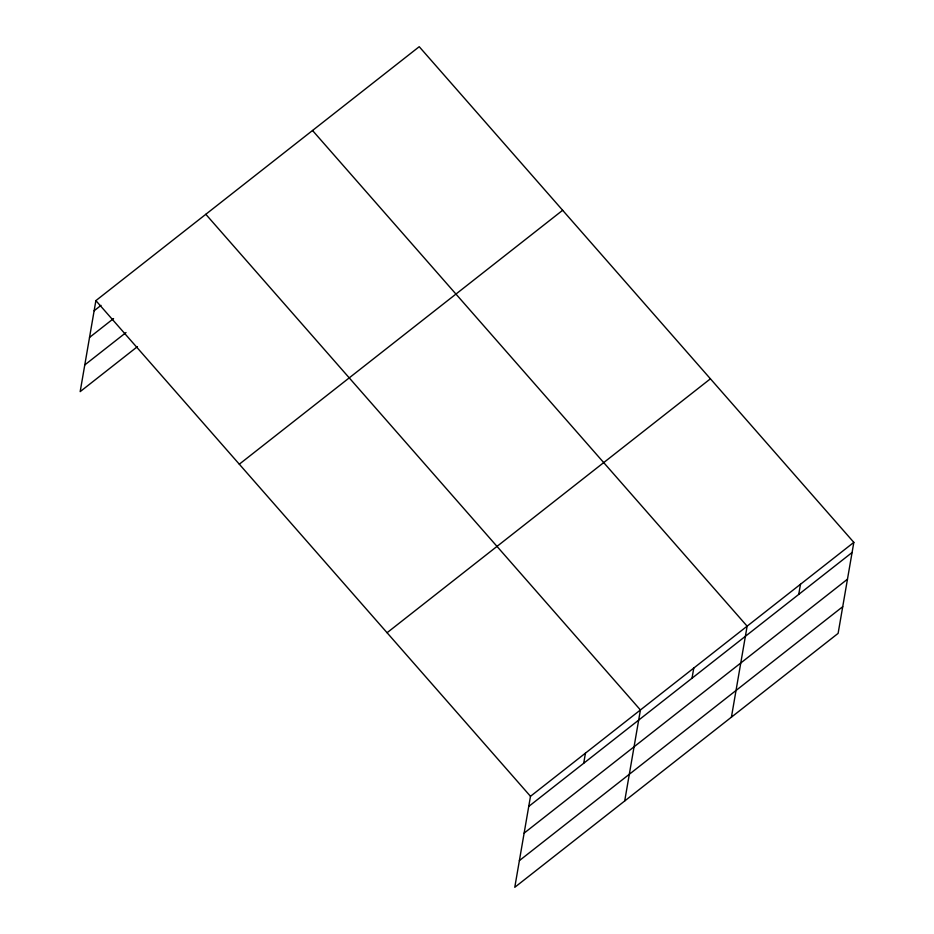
<?xml version="1.0" encoding="UTF-8"?>
<svg xmlns="http://www.w3.org/2000/svg" width="934" height="934" viewBox="0 0 934 934"><rect width="100%" height="100%" fill="white"/><g stroke="black" fill="none" stroke-linecap="round" stroke-linejoin="round"><path stroke-width="1.4" d="M853.828 542.374L530.489 796.305L514.774 887.3L838.113 633.38L853.828 542.374L419.226 46.7L95.887 300.62L80.172 391.626L137.426 346.654M583.703 763.276L585.455 753.131M624.706 800.963L640.42 709.968L205.819 214.295M692.024 678.212L693.775 668.067M731.415 717.172L747.13 626.177L312.528 130.491M798.733 594.409L800.485 584.275M94.136 310.765L101 305.371M89.524 337.443L113.574 318.564M84.772 364.937L126.008 332.562M239.302 464.198L562.653 210.278M387.073 632.727L710.412 378.807M528.737 806.439L852.077 552.519M524.126 833.128L847.477 579.197M519.386 860.611L842.725 606.691M95.887 300.62L530.489 796.305"/></g></svg>
